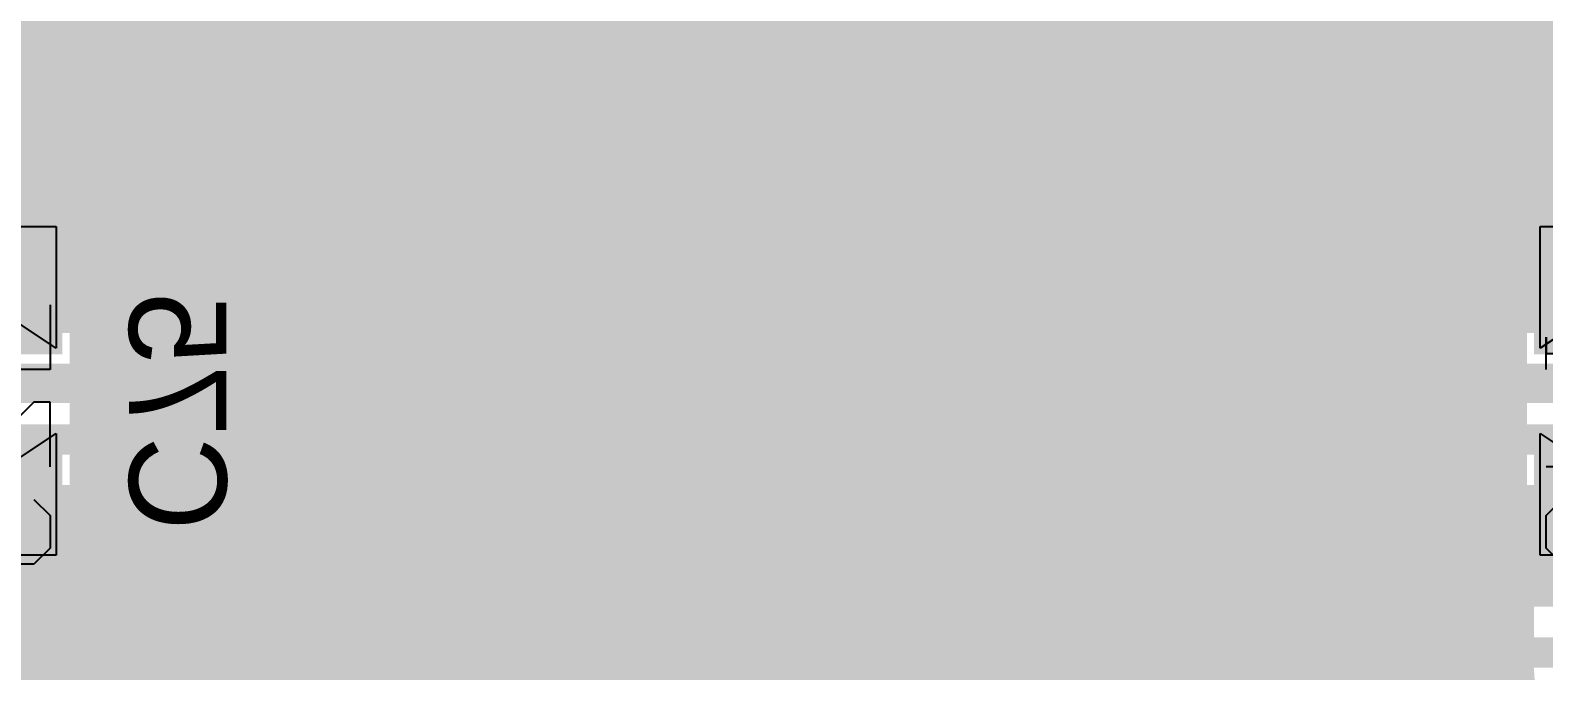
# Model space of a CAD drawing. Header units: millimetres. Extents: x 0.11 to 5.67, y 0.55 to 4.24.
# Drawn here: x 2.7908 to 3.2807, y 3.6329 to 3.8401 of the extents above; entities that cross this region are included whole.
import ezdxf

# ---------------------------------------------------------------- set-up
doc = ezdxf.new("R2010")
doc.units = ezdxf.units.MM
doc.header["$MEASUREMENT"] = 0
for name, color, linetype in [('BottomLayer', 5, 'Continuous'), ('BottomOverlay', 54, 'Continuous'), ('BottomPaste', 16, 'Continuous'), ('BottomSolder', 6, 'Continuous'), ('InternalPlane2', 16, 'Continuous'), ('Mechanical3', 76, 'Continuous'), ('MultiLayer', 9, 'Continuous'), ('TopLayer', 1, 'Continuous'), ('ViaHoleLayer', 16, 'Continuous')]:
    doc.layers.add(name, color=color, linetype=linetype)

# ---------------------------------------------------------------- blocks, each defined once
blk = doc.blocks.new('CC0603_B_207')
at = {"layer": 'BottomLayer'}
for points in [[(-0.05315, -0.01772), (-0.01378, -0.01772), (-0.05315, 0.01772), (-0.01378, 0.01772)], [(0.05315, 0.01772), (0.01378, 0.01772), (0.05315, -0.01772), (0.01378, -0.01772)]]:
    blk.add_solid(points, dxfattribs=at)
at = {"layer": 'BottomOverlay', "const_width": 0.00701}
for points in [[(-0.06031, -0.02558, -0.201181), (-0.06035, 0.02547)], [(0.06042, 0.02547, -0.201181), (0.06038, -0.02558)]]:
    blk.add_lwpolyline(points, format="xyb", dxfattribs=at)
at = {"layer": 'BottomOverlay', "const_width": 0.0035}
for points in [[(-0.0621, 0.02547, 1), (-0.0586, 0.02547, 1)], [(-0.06172, 0.0255, 1), (-0.05821, 0.0255, 1)], [(0.05828, 0.0255, 1), (0.06179, 0.0255, 1)], [(0.05867, 0.02547, 1), (0.06217, 0.02547, 1)], [(-0.06206, -0.02558, 1), (-0.05856, -0.02558, 1)], [(-0.06179, -0.02559, 1), (-0.05829, -0.02559, 1)], [(0.05829, -0.02559, 1), (0.06179, -0.02559, 1)], [(0.05863, -0.02558, 1), (0.06213, -0.02558, 1)]]:
    blk.add_lwpolyline(points, format="xyb", close=True, dxfattribs=at)
at = {"layer": 'BottomOverlay', "const_width": 0.00701}
for points in [[(-0.05996, 0.0255), (0.06004, 0.0255)], [(-0.06004, -0.02559), (0.06004, -0.02559)]]:
    blk.add_lwpolyline(points, dxfattribs=at)
at = {"layer": 'BottomPaste'}
for p, q in [((-0.05315, -0.01772), (-0.05315, 0.01772)), ((-0.05315, 0.01772), (-0.01378, 0.01772)), ((-0.01378, 0.01772), (-0.02559, 0)), ((0.02559, 0), (0.01378, 0.01772)), ((0.01378, 0.01772), (0.05315, 0.01772)), ((0.05315, 0.01772), (0.05315, -0.01772)), ((-0.02559, 0), (-0.01378, -0.01772)), ((0.01378, -0.01772), (0.02559, 0)), ((-0.01378, -0.01772), (-0.05315, -0.01772)), ((0.05315, -0.01772), (0.01378, -0.01772))]:
    blk.add_line(p, q, dxfattribs=at)
at = {"layer": 'BottomSolder'}
for points in [[(-0.05512, -0.01969), (-0.01181, -0.01969), (-0.05512, 0.01969), (-0.01181, 0.01969)], [(0.05512, 0.01969), (0.01181, 0.01969), (0.05512, -0.01969), (0.01181, -0.01969)]]:
    blk.add_solid(points, dxfattribs=at)
at = {"layer": 'Mechanical3'}
for p, q in [((-0.0561, 0.0105), (-0.05085, 0.01575)), ((-0.05085, 0.01575), (-0.04036, 0.01575)), ((-0.04036, 0.01575), (-0.03511, 0.0105)), ((-0.02462, 0.0105), (-0.02462, 0.01575)), ((0.01212, 0.01575), (0.00687, 0.0105)), ((0.02261, 0.01575), (0.01212, 0.01575)), ((0.02786, 0.0105), (0.02261, 0.01575)), ((-0.0561, -0.01049), (-0.0561, 0.0105)), ((-0.00363, -0.01049), (-0.02462, 0.0105)), ((0.02786, 0.00001), (0.02786, 0.0105)), ((0.00687, -0.01574), (0.00687, 0.00001)), ((0.00687, 0.00001), (0.01736, -0.00524)), ((0.02261, -0.00524), (0.02786, 0.00001)), ((0.01736, -0.00524), (0.02261, -0.00524)), ((-0.05085, -0.01574), (-0.0561, -0.01049)), ((-0.03511, -0.01049), (-0.04036, -0.01574)), ((-0.00363, -0.01574), (-0.00363, -0.01049)), ((-0.04036, -0.01574), (-0.05085, -0.01574)), ((-0.02462, -0.01574), (-0.00363, -0.01574)), ((0.02786, -0.01574), (0.00687, -0.01574))]:
    blk.add_line(p, q, dxfattribs=at)
blk = doc.blocks.new('CC0603_B_211')
at = {"layer": 'BottomLayer'}
for points in [[(-0.05315, -0.01772), (-0.01378, -0.01772), (-0.05315, 0.01772), (-0.01378, 0.01772)], [(0.05315, 0.01772), (0.01378, 0.01772), (0.05315, -0.01772), (0.01378, -0.01772)]]:
    blk.add_solid(points, dxfattribs=at)
at = {"layer": 'BottomOverlay', "const_width": 0.00701}
for points in [[(-0.06031, -0.02558, -0.201181), (-0.06035, 0.02547)], [(0.06042, 0.02547, -0.201181), (0.06038, -0.02558)]]:
    blk.add_lwpolyline(points, format="xyb", dxfattribs=at)
at = {"layer": 'BottomOverlay', "const_width": 0.0035}
for points in [[(-0.0621, 0.02547, 1), (-0.0586, 0.02547, 1)], [(-0.06172, 0.0255, 1), (-0.05821, 0.0255, 1)], [(0.05828, 0.0255, 1), (0.06179, 0.0255, 1)], [(0.05867, 0.02547, 1), (0.06217, 0.02547, 1)], [(-0.06206, -0.02558, 1), (-0.05856, -0.02558, 1)], [(-0.06179, -0.02559, 1), (-0.05829, -0.02559, 1)], [(0.05829, -0.02559, 1), (0.06179, -0.02559, 1)], [(0.05863, -0.02558, 1), (0.06213, -0.02558, 1)]]:
    blk.add_lwpolyline(points, format="xyb", close=True, dxfattribs=at)
at = {"layer": 'BottomOverlay', "const_width": 0.00701}
for points in [[(-0.05996, 0.0255), (0.06004, 0.0255)], [(-0.06004, -0.02559), (0.06004, -0.02559)]]:
    blk.add_lwpolyline(points, dxfattribs=at)
at = {"layer": 'BottomPaste'}
for p, q in [((-0.05315, -0.01772), (-0.05315, 0.01772)), ((-0.05315, 0.01772), (-0.01378, 0.01772)), ((-0.01378, 0.01772), (-0.02559, 0)), ((0.02559, 0), (0.01378, 0.01772)), ((0.01378, 0.01772), (0.05315, 0.01772)), ((0.05315, 0.01772), (0.05315, -0.01772)), ((-0.02559, 0), (-0.01378, -0.01772)), ((0.01378, -0.01772), (0.02559, 0)), ((-0.01378, -0.01772), (-0.05315, -0.01772)), ((0.05315, -0.01772), (0.01378, -0.01772))]:
    blk.add_line(p, q, dxfattribs=at)
at = {"layer": 'BottomSolder'}
for points in [[(-0.05512, -0.01969), (-0.01181, -0.01969), (-0.05512, 0.01969), (-0.01181, 0.01969)], [(0.05512, 0.01969), (0.01181, 0.01969), (0.05512, -0.01969), (0.01181, -0.01969)]]:
    blk.add_solid(points, dxfattribs=at)
at = {"layer": 'Mechanical3'}
for p, q in [((-0.0561, 0.0105), (-0.05085, 0.01575)), ((-0.05085, 0.01575), (-0.04036, 0.01575)), ((-0.04036, 0.01575), (-0.03511, 0.0105)), ((-0.02462, 0.0105), (-0.02462, 0.01575)), ((0.00687, 0.01575), (0.01736, 0.01575)), ((0.01736, 0.01575), (0.01212, 0.01575)), ((0.01212, 0.01575), (0.01212, -0.01574)), ((-0.0561, -0.01049), (-0.0561, 0.0105)), ((-0.00363, -0.01049), (-0.02462, 0.0105)), ((-0.05085, -0.01574), (-0.0561, -0.01049)), ((-0.03511, -0.01049), (-0.04036, -0.01574)), ((-0.00363, -0.01574), (-0.00363, -0.01049)), ((0.01212, -0.01574), (0.00687, -0.01049)), ((-0.04036, -0.01574), (-0.05085, -0.01574)), ((-0.02462, -0.01574), (-0.00363, -0.01574))]:
    blk.add_line(p, q, dxfattribs=at)

msp = doc.modelspace()

# ---------------------------------------------------------------- linework, layer by layer
at = {"layer": 'BottomLayer'}
for points, const_width in [([(2.65119, 3.84153), (3.63249, 3.84153)], 0.00787), ([(2.65386, 3.83365), (3.64036, 3.83365)], 0.00787), ([(2.65562, 3.82578), (3.64823, 3.82578)], 0.00787), ([(2.65653, 3.8179), (3.65678, 3.8179)], 0.00787), ([(2.65664, 3.81003), (3.75886, 3.81003)], 0.00787), ([(2.65592, 3.80216), (4.60392, 3.80216)], 0.00787), ([(2.65438, 3.79428), (4.60546, 3.79428)], 0.00787), ([(2.75197, 3.78839), (2.81102, 3.78839)], 0.00787), ([(2.81102, 3.72539), (2.81102, 3.78839)], 0.00787), ([(3.26772, 3.78839), (3.32677, 3.78839)], 0.00787), ([(3.26772, 3.72539), (3.26772, 3.78839)], 0.00787), ([(2.81102, 3.78641), (3.26772, 3.78641)], 0.00787), ([(2.81102, 3.77853), (3.26772, 3.77853)], 0.00787), ([(2.81102, 3.77066), (3.26772, 3.77066)], 0.00787), ([(2.81102, 3.76279), (3.26772, 3.76279)], 0.00787), ([(2.7815, 3.75689), (2.80709, 3.75689)], 0.00787), ([(2.81102, 3.75491), (3.26772, 3.75491)], 0.00787), ([(3.27165, 3.75689), (3.29724, 3.75689)], 0.00787), ([(2.81102, 3.74704), (3.26772, 3.74704)], 0.00787), ([(2.81102, 3.73916), (3.26772, 3.73916)], 0.00787), ([(2.81102, 3.73129), (3.26772, 3.73129)], 0.00787), ([(2.75197, 3.72539), (2.81102, 3.72539)], 0.00787), ([(3.26772, 3.72539), (3.32677, 3.72539)], 0.00787), ([(2.75, 3.72343), (2.81299, 3.72343)], 0.00787), ([(2.81299, 3.6565), (2.81299, 3.72343)], 0.00787), ([(2.81299, 3.72342), (3.26575, 3.72342)], 0.00787), ([(3.26575, 3.72343), (3.32874, 3.72343)], 0.00787), ([(3.26575, 3.6565), (3.26575, 3.72343)], 0.00787), ([(2.81299, 3.71554), (3.26575, 3.71554)], 0.00787), ([(2.81299, 3.70767), (3.26575, 3.70767)], 0.00787), ([(2.81299, 3.69979), (3.26575, 3.69979)], 0.00787), ([(2.78071, 3.68917), (2.7815, 3.68996)], 0.01969), ([(2.81299, 3.69192), (3.26575, 3.69192)], 0.00787), ([(2.81299, 3.68405), (3.26575, 3.68405)], 0.00787), ([(2.81299, 3.67617), (3.26575, 3.67617)], 0.00787), ([(2.81299, 3.6683), (3.26575, 3.6683)], 0.00787), ([(2.81299, 3.66042), (3.26575, 3.66042)], 0.00787), ([(2.80433, 3.6565), (2.81299, 3.6565)], 0.00787), ([(2.80433, 3.60112), (2.80433, 3.6565)], 0.00787), ([(3.26575, 3.6565), (3.27362, 3.6565)], 0.00787), ([(3.27362, 3.63287), (3.27362, 3.6565)], 0.00787), ([(2.80433, 3.65255), (3.27362, 3.65255)], 0.00787), ([(2.80433, 3.64468), (3.27362, 3.64468)], 0.00787), ([(2.80433, 3.6368), (3.27362, 3.6368)], 0.00787), ([(2.80433, 3.62893), (3.27395, 3.62893)], 0.00787)]:
    msp.add_lwpolyline(points, dxfattribs=dict(at, const_width=const_width))
for points, const_width in [([(2.80906, 3.78839, 1), (2.81299, 3.78839, 1)], 0.00394), ([(2.80906, 3.78839, 1), (2.81299, 3.78839, 1)], 0.00394), ([(3.26575, 3.78839, 1), (3.26968, 3.78839, 1)], 0.00394), ([(3.26575, 3.78839, 1), (3.26968, 3.78839, 1)], 0.00394), ([(2.80906, 3.78641, 1), (2.81299, 3.78641, 1)], 0.00394), ([(3.26575, 3.78641, 1), (3.26968, 3.78641, 1)], 0.00394), ([(2.80906, 3.77853, 1), (2.81299, 3.77853, 1)], 0.00394), ([(3.26575, 3.77853, 1), (3.26968, 3.77853, 1)], 0.00394), ([(2.80906, 3.77066, 1), (2.81299, 3.77066, 1)], 0.00394), ([(2.83071, 3.7628, 1), (2.84252, 3.7628, 1)], 0.01181), ([(2.90945, 3.7628, 1), (2.92126, 3.7628, 1)], 0.01181), ([(3.04331, 3.7628, 1), (3.05512, 3.7628, 1)], 0.01181), ([(3.18504, 3.7628, 1), (3.19685, 3.7628, 1)], 0.01181), ([(3.26575, 3.77066, 1), (3.26968, 3.77066, 1)], 0.00394), ([(2.80906, 3.76279, 1), (2.81299, 3.76279, 1)], 0.00394), ([(3.26575, 3.76279, 1), (3.26968, 3.76279, 1)], 0.00394), ([(2.80512, 3.75689, 1), (2.80906, 3.75689, 1)], 0.00394), ([(2.80906, 3.75491, 1), (2.81299, 3.75491, 1)], 0.00394), ([(3.26575, 3.75491, 1), (3.26968, 3.75491, 1)], 0.00394), ([(3.26968, 3.75689, 1), (3.27362, 3.75689, 1)], 0.00394), ([(2.80906, 3.74704, 1), (2.81299, 3.74704, 1)], 0.00394), ([(3.26575, 3.74704, 1), (3.26968, 3.74704, 1)], 0.00394), ([(2.80906, 3.73916, 1), (2.81299, 3.73916, 1)], 0.00394), ([(3.26575, 3.73916, 1), (3.26968, 3.73916, 1)], 0.00394), ([(2.80906, 3.73129, 1), (2.81299, 3.73129, 1)], 0.00394), ([(3.26575, 3.73129, 1), (3.26968, 3.73129, 1)], 0.00394), ([(2.80906, 3.72539, 1), (2.81299, 3.72539, 1)], 0.00394), ([(2.80906, 3.72539, 1), (2.81299, 3.72539, 1)], 0.00394), ([(3.26575, 3.72539, 1), (3.26968, 3.72539, 1)], 0.00394), ([(3.26575, 3.72539, 1), (3.26968, 3.72539, 1)], 0.00394), ([(2.81102, 3.72343, 1), (2.81496, 3.72343, 1)], 0.00394), ([(2.81102, 3.72343, 1), (2.81496, 3.72343, 1)], 0.00394), ([(2.81102, 3.72342, 1), (2.81496, 3.72342, 1)], 0.00394), ([(3.26378, 3.72343, 1), (3.26772, 3.72343, 1)], 0.00394), ([(3.26378, 3.72343, 1), (3.26772, 3.72343, 1)], 0.00394), ([(3.26378, 3.72342, 1), (3.26772, 3.72342, 1)], 0.00394), ([(2.81102, 3.71554, 1), (2.81496, 3.71554, 1)], 0.00394), ([(3.26378, 3.71554, 1), (3.26772, 3.71554, 1)], 0.00394), ([(2.81102, 3.70767, 1), (2.81496, 3.70767, 1)], 0.00394), ([(3.26378, 3.70767, 1), (3.26772, 3.70767, 1)], 0.00394), ([(2.81102, 3.69979, 1), (2.81496, 3.69979, 1)], 0.00394), ([(3.26378, 3.69979, 1), (3.26772, 3.69979, 1)], 0.00394), ([(2.77657, 3.68996, 1), (2.78642, 3.68996, 1)], 0.00984), ([(2.81102, 3.69192, 1), (2.81496, 3.69192, 1)], 0.00394), ([(3.26378, 3.69192, 1), (3.26772, 3.69192, 1)], 0.00394), ([(2.81102, 3.68405, 1), (2.81496, 3.68405, 1)], 0.00394), ([(2.83465, 3.67224, 1), (2.84646, 3.67224, 1)], 0.01181), ([(2.94094, 3.67224, 1), (2.95276, 3.67224, 1)], 0.01181), ([(3.0748, 3.67224, 1), (3.08661, 3.67224, 1)], 0.01181), ([(3.21654, 3.67224, 1), (3.22835, 3.67224, 1)], 0.01181), ([(3.26378, 3.68405, 1), (3.26772, 3.68405, 1)], 0.00394), ([(2.81102, 3.67617, 1), (2.81496, 3.67617, 1)], 0.00394), ([(3.26378, 3.67617, 1), (3.26772, 3.67617, 1)], 0.00394), ([(2.81102, 3.6683, 1), (2.81496, 3.6683, 1)], 0.00394), ([(3.26378, 3.6683, 1), (3.26772, 3.6683, 1)], 0.00394), ([(2.81102, 3.66042, 1), (2.81496, 3.66042, 1)], 0.00394), ([(3.26378, 3.66042, 1), (3.26772, 3.66042, 1)], 0.00394), ([(2.80236, 3.6565, 1), (2.8063, 3.6565, 1)], 0.00394), ([(2.80236, 3.6565, 1), (2.8063, 3.6565, 1)], 0.00394), ([(2.81102, 3.6565, 1), (2.81496, 3.6565, 1)], 0.00394), ([(2.81102, 3.6565, 1), (2.81496, 3.6565, 1)], 0.00394), ([(3.26378, 3.6565, 1), (3.26772, 3.6565, 1)], 0.00394), ([(3.26378, 3.6565, 1), (3.26772, 3.6565, 1)], 0.00394), ([(3.27165, 3.6565, 1), (3.27559, 3.6565, 1)], 0.00394), ([(3.27165, 3.6565, 1), (3.27559, 3.6565, 1)], 0.00394), ([(2.80236, 3.65255, 1), (2.8063, 3.65255, 1)], 0.00394), ([(3.27165, 3.65255, 1), (3.27559, 3.65255, 1)], 0.00394), ([(2.80236, 3.64468, 1), (2.8063, 3.64468, 1)], 0.00394), ([(3.27165, 3.64468, 1), (3.27559, 3.64468, 1)], 0.00394), ([(2.80236, 3.6368, 1), (2.8063, 3.6368, 1)], 0.00394), ([(3.27165, 3.6368, 1), (3.27559, 3.6368, 1)], 0.00394), ([(3.27165, 3.63287, 1), (3.27559, 3.63287, 1)], 0.00394), ([(3.27165, 3.63287, 1), (3.27559, 3.63287, 1)], 0.00394), ([(3.27165, 3.63287, 1), (3.27559, 3.63287, 1)], 0.00394)]:
    msp.add_lwpolyline(points, format="xyb", close=True, dxfattribs=dict(at, const_width=const_width))
at = {"layer": 'BottomLayer', "const_width": 0.00787}
msp.add_lwpolyline([(3.28054, 3.61617, -0.198912), (3.27362, 3.63287)], format="xyb", dxfattribs=at)
msp.add_lwpolyline([(3.28054, 3.61617, -0.198912), (3.27362, 3.63287)], format="xyb", dxfattribs=at)
at = {"layer": 'InternalPlane2', "const_width": 0.02591}
for points in [[(2.82366, 3.7628, 1), (2.84957, 3.7628, 1)], [(2.9024, 3.7628, 1), (2.92831, 3.7628, 1)], [(3.03626, 3.7628, 1), (3.06217, 3.7628, 1)], [(3.17799, 3.7628, 1), (3.2039, 3.7628, 1)], [(2.8276, 3.67224, 1), (2.8535, 3.67224, 1)], [(2.9339, 3.67224, 1), (2.9598, 3.67224, 1)], [(3.06776, 3.67224, 1), (3.09366, 3.67224, 1)], [(3.20949, 3.67224, 1), (3.23539, 3.67224, 1)], [(3.13567, 3.61024, 1), (3.16157, 3.61024, 1)]]:
    msp.add_lwpolyline(points, format="xyb", close=True, dxfattribs=at)
at = {"layer": 'MultiLayer', "const_width": 0.01181}
for points in [[(2.83071, 3.7628, 1), (2.84252, 3.7628, 1)], [(2.90945, 3.7628, 1), (2.92126, 3.7628, 1)], [(3.04331, 3.7628, 1), (3.05512, 3.7628, 1)], [(3.18504, 3.7628, 1), (3.19685, 3.7628, 1)], [(2.83465, 3.67224, 1), (2.84646, 3.67224, 1)], [(2.94094, 3.67224, 1), (2.95276, 3.67224, 1)], [(3.0748, 3.67224, 1), (3.08661, 3.67224, 1)], [(3.21654, 3.67224, 1), (3.22835, 3.67224, 1)]]:
    msp.add_lwpolyline(points, format="xyb", close=True, dxfattribs=at)
at = {"layer": 'TopLayer'}
for points, const_width in [([(2.65119, 3.84153), (4.60865, 3.84153)], 0.00787), ([(2.65386, 3.83365), (4.60598, 3.83365)], 0.00787), ([(2.65562, 3.82578), (4.60422, 3.82578)], 0.00787), ([(2.65653, 3.8179), (4.60331, 3.8179)], 0.00787), ([(2.65664, 3.81003), (4.60321, 3.81003)], 0.00787), ([(2.65592, 3.80216), (4.60392, 3.80216)], 0.00787), ([(2.65438, 3.79428), (4.60546, 3.79428)], 0.00787), ([(2.65194, 3.78641), (4.6079, 3.78641)], 0.00787), ([(2.64852, 3.77853), (4.61132, 3.77853)], 0.00787), ([(2.64397, 3.77066), (4.61588, 3.77066)], 0.00787), ([(2.638, 3.76279), (4.62184, 3.76279)], 0.00787), ([(2.63013, 3.75491), (4.62972, 3.75491)], 0.00787), ([(2.61921, 3.74704), (4.64063, 3.74704)], 0.00787), ([(2.67885, 3.74606), (4.61642, 3.74606)], 0.00787), ([(2.67885, 3.72736), (4.61642, 3.72736)], 0.00984), ([(2.68701, 3.70768), (4.60827, 3.70768)], 0.00984), ([(2.69475, 3.68898), (4.60052, 3.68898)], 0.00787), ([(2.68982, 3.68405), (4.60545, 3.68405)], 0.00787), ([(2.68195, 3.67617), (4.61333, 3.67617)], 0.00787), ([(2.67408, 3.6683), (4.6212, 3.6683)], 0.00787), ([(2.6662, 3.66042), (4.62907, 3.66042)], 0.00787), ([(3.22835, 3.65748), (3.45813, 3.65748)], 0.00787), ([(2.65833, 3.65255), (3.21569, 3.65255)], 0.00787), ([(3.12241, 3.55929), (3.21512, 3.652)], 0.00787), ([(2.65045, 3.64468), (3.2078, 3.64468)], 0.00787), ([(2.64258, 3.6368), (3.19992, 3.6368)], 0.00787), ([(3.13563, 3.54606), (3.22835, 3.63878)], 0.00984), ([(3.22835, 3.63878), (3.45813, 3.63878)], 0.00984), ([(2.63471, 3.62893), (3.19205, 3.62893)], 0.00787)]:
    msp.add_lwpolyline(points, dxfattribs=dict(at, const_width=const_width))
for points, const_width in [([(2.83071, 3.7628, 1), (2.84252, 3.7628, 1)], 0.01181), ([(2.90945, 3.7628, 1), (2.92126, 3.7628, 1)], 0.01181), ([(3.04331, 3.7628, 1), (3.05512, 3.7628, 1)], 0.01181), ([(3.18504, 3.7628, 1), (3.19685, 3.7628, 1)], 0.01181), ([(2.83465, 3.67224, 1), (2.84646, 3.67224, 1)], 0.01181), ([(2.94094, 3.67224, 1), (2.95276, 3.67224, 1)], 0.01181), ([(3.0748, 3.67224, 1), (3.08661, 3.67224, 1)], 0.01181), ([(3.21654, 3.67224, 1), (3.22835, 3.67224, 1)], 0.01181), ([(3.22638, 3.65748, 1), (3.23031, 3.65748, 1)], 0.00394), ([(3.22638, 3.65748, 1), (3.23031, 3.65748, 1)], 0.00394), ([(3.22638, 3.65748, 1), (3.23031, 3.65748, 1)], 0.00394), ([(3.21315, 3.652, 1), (3.21709, 3.652, 1)], 0.00394), ([(3.21315, 3.652, 1), (3.21709, 3.652, 1)], 0.00394), ([(3.21315, 3.652, 1), (3.21709, 3.652, 1)], 0.00394), ([(3.21373, 3.65255, 1), (3.21766, 3.65255, 1)], 0.00394), ([(3.20583, 3.64468, 1), (3.20976, 3.64468, 1)], 0.00394), ([(3.19795, 3.6368, 1), (3.20189, 3.6368, 1)], 0.00394), ([(3.22589, 3.63878, 1), (3.23081, 3.63878, 1)], 0.00492), ([(3.22589, 3.63878, 1), (3.23081, 3.63878, 1)], 0.00492)]:
    msp.add_lwpolyline(points, format="xyb", close=True, dxfattribs=dict(at, const_width=const_width))
at = {"layer": 'TopLayer', "const_width": 0.00787}
msp.add_lwpolyline([(3.21512, 3.652, -0.198912), (3.22835, 3.65748)], format="xyb", dxfattribs=at)
msp.add_lwpolyline([(3.21512, 3.652, -0.198912), (3.22835, 3.65748)], format="xyb", dxfattribs=at)
at = {"layer": 'ViaHoleLayer', "const_width": 0.00591}
for points in [[(2.83366, 3.7628, 1), (2.83957, 3.7628, 1)], [(2.9124, 3.7628, 1), (2.91831, 3.7628, 1)], [(3.04626, 3.7628, 1), (3.05217, 3.7628, 1)], [(3.18799, 3.7628, 1), (3.1939, 3.7628, 1)], [(2.8376, 3.67224, 1), (2.8435, 3.67224, 1)], [(2.9439, 3.67224, 1), (2.9498, 3.67224, 1)], [(3.07776, 3.67224, 1), (3.08366, 3.67224, 1)], [(3.21949, 3.67224, 1), (3.22539, 3.67224, 1)]]:
    msp.add_lwpolyline(points, format="xyb", close=True, dxfattribs=at)

# ---------------------------------------------------------------- block references
at = {"rotation": 90}
for name, p in [('CC0603_B_207', (2.7815, 3.72343)), ('CC0603_B_211', (3.29724, 3.72343))]:
    msp.add_blockref(name, p, dxfattribs=at)

# ---------------------------------------------------------------- texts
at = {"layer": 'BottomOverlay', "text_generation_flag": 2}
msp.add_text('C75', height=0.031496, rotation=270, dxfattribs=at).set_placement((2.82283, 3.67815))

doc.saveas('drawing.dxf')
